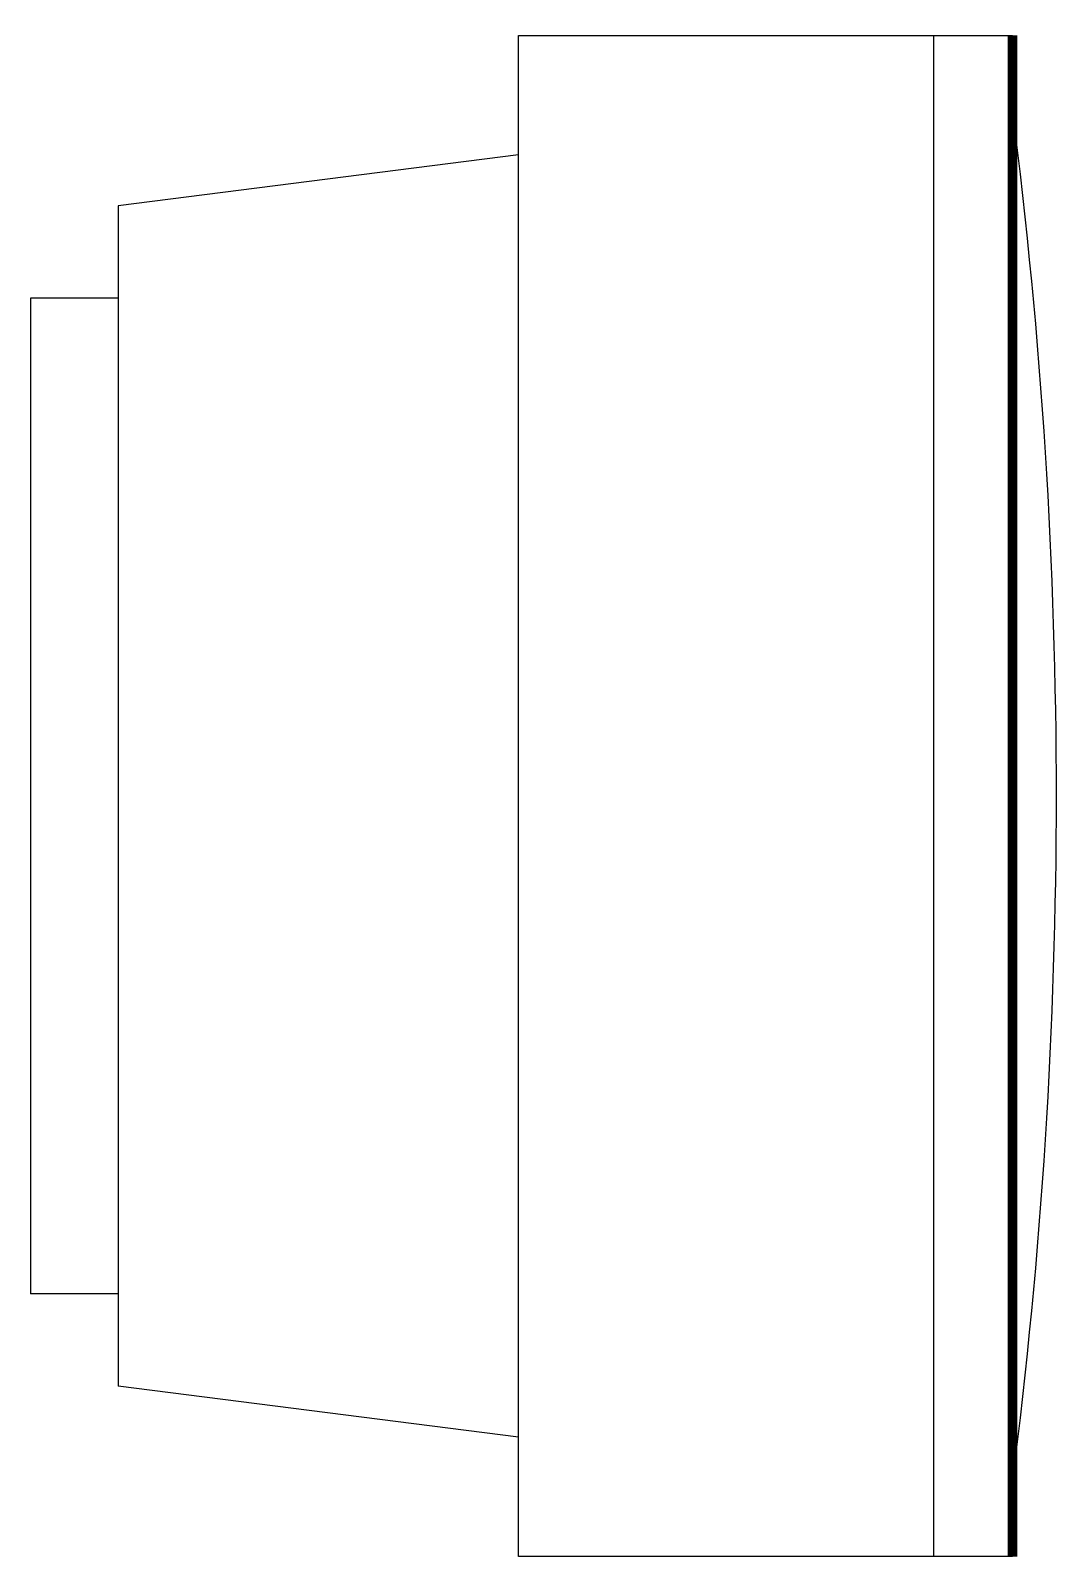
# Model space of a CAD drawing. Header units: millimetres. Extents: x 1285.522 to 1285.951, y 2713.747 to 2714.387.
import ezdxf

# ---------------------------------------------------------------- set-up
doc = ezdxf.new("R2010")
doc.units = ezdxf.units.MM
doc.header["$LTSCALE"] = 10
doc.layers.add('Equipam_audio_vídeo', color=1, linetype='Continuous')

msp = doc.modelspace()

# ---------------------------------------------------------------- linework, layer by layer
at = {"layer": 'Equipam_audio_vídeo'}
for p, q in [((1285.72577, 2713.74919), (1285.72577, 2714.38531)), ((1285.72577, 2714.38531), (1285.93248, 2714.38531)), ((1285.89948, 2714.38531), (1285.89948, 2713.74919)), ((1285.72577, 2714.33531), (1285.55841, 2714.31399)), ((1285.55841, 2714.31399), (1285.55841, 2713.82051)), ((1285.55841, 2714.27537), (1285.52174, 2714.27537)), ((1285.52174, 2714.27537), (1285.52174, 2713.85914)), ((1285.55841, 2713.85914), (1285.52174, 2713.85914)), ((1285.72577, 2713.79919), (1285.55841, 2713.82051)), ((1285.93248, 2713.74919), (1285.72577, 2713.74919))]:
    msp.add_line(p, q, dxfattribs=at)
at = {"layer": 'Equipam_audio_vídeo', "const_width": 0.004}
msp.add_lwpolyline([(1285.93248, 2714.38531), (1285.93248, 2713.74919)], dxfattribs=at)
at = {"layer": 'Equipam_audio_vídeo'}
msp.add_arc((1283.69847, 2714.06725), 2.25235, 352.68394, 7.31606, dxfattribs=at)

doc.saveas('drawing.dxf')
